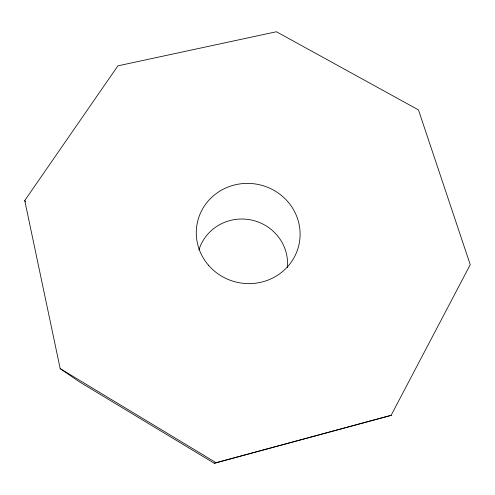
<?xml version="1.0" encoding="UTF-8"?>
<svg xmlns="http://www.w3.org/2000/svg" width="495" height="495" viewBox="0 0 495 495"><rect width="100%" height="100%" fill="white"/><g stroke="black" fill="none" stroke-linecap="round" stroke-linejoin="round"><path stroke-width="0.74" d="M391.1 415.348L470.25 264.689L418.461 109.896L276.408 31.742L117.89 65.854L24.75 200.537L60.18 368.614L79.089 381.639L214.255 463.258L391.1 415.348L214.255 463.258M60.18 368.614L216.228 462.806M24.75 200.537L25.604 201.824M198.897 249.944A45.348 44.061 11.3 0 1 250.909 219.922A45.348 44.061 11.3 0 1 287.385 267.622M208.42 265.147A51.994 50.044 11.3 0 0 296.981 251.336A51.994 50.044 11.3 0 0 239.184 184.022A51.994 50.044 11.3 0 0 208.42 265.147"/></g></svg>
